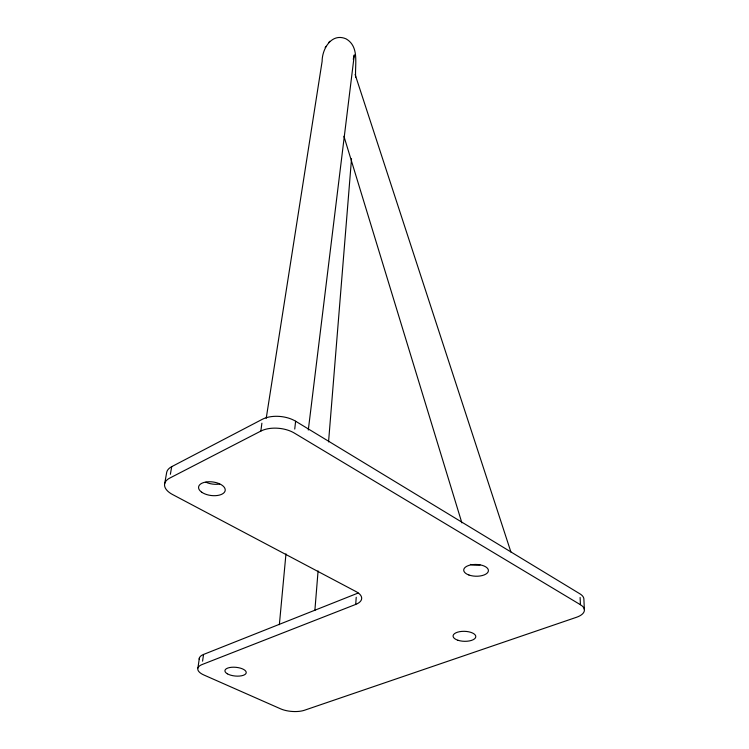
<?xml version="1.0" encoding="UTF-8"?>
<svg xmlns="http://www.w3.org/2000/svg" width="749" height="749" viewBox="0 0 749 749"><rect width="100%" height="100%" fill="white"/><g stroke="black" fill="none" stroke-linecap="round" stroke-linejoin="round"><path stroke-width="1.12" d="M355.663 77.25C354.717 64.442 359.679 46.663 346.066 38.864C331.667 32.553 322.089 48.788 322.126 61.324L266.213 418.335M580.11 597.459L580.428 604.724A19.83 8.969 -0.2 0 1 576.477 617.288L304.497 710.239A17.03 6.713 4.5 0 1 280.641 708.854L203.906 675.008A17.836 7.284 5.8 0 1 202.09 664.541L355.719 604.415L356.224 597.262M351.524 158.76L328.549 441.919M314.88 610.407L318.082 570.897M279.358 624.685L285.968 553.848M294.741 429.083L295.612 421.219A23.378 12.836 6.1 0 0 262.393 419.262L171.718 466.655A22.264 11.432 7.8 0 0 166.718 472.226L164.677 483.657M308.298 430.029L354.305 54.883L353.256 59.293M355.719 604.415A19.717 9.035 4 0 0 356.131 591.644L172.542 494.518A22.404 11.357 7.8 0 1 169.695 478.124L260.858 431.078L261.888 423.185M202.576 661.161L203.541 654.448L356.468 593.704A19.614 9.11 4 0 0 358.069 592.983M197.914 668.005L199.384 657.95M170.369 474.286L171.718 466.655M325.178 47.533L326.058 46.307M328.774 42.562L329.672 41.307M580.428 604.724L294.301 433.044A23.528 12.761 6.1 0 0 260.858 431.078M295.612 421.219L579.951 593.854A19.727 9.035 -0.2 0 1 583.864 598.704L584.36 609.546M355.11 74.451L510.902 551.994M343.931 136.281L461.871 522.858M199.281 659.466A17.751 7.35 5.9 0 1 203.541 654.448M480.053 564.971A12.284 5.926 1.3 0 1 470.391 564.409M219.654 484.023A13.332 6.872 7.3 0 1 205.928 482.206M227.35 673.8A10.692 4.372 5.5 0 0 245.541 674.025A10.692 4.372 5.5 0 0 233.847 667.2A10.692 4.372 5.5 0 0 227.35 673.8M468.94 575.017A12.358 5.889 1.4 0 0 488.367 571.103A12.358 5.889 1.4 0 0 470.878 564.896A12.358 5.889 1.4 0 0 468.94 575.017M457.948 640.264A11.366 4.99 1.7 0 0 475.755 637.015A11.366 4.99 1.7 0 0 459.586 631.688A11.366 4.99 1.7 0 0 457.948 640.264M201.687 492.196A13.416 6.825 7.2 0 0 224.428 492.243A13.416 6.825 7.2 0 0 209.561 481.747A13.416 6.825 7.2 0 0 201.687 492.196"/></g></svg>
